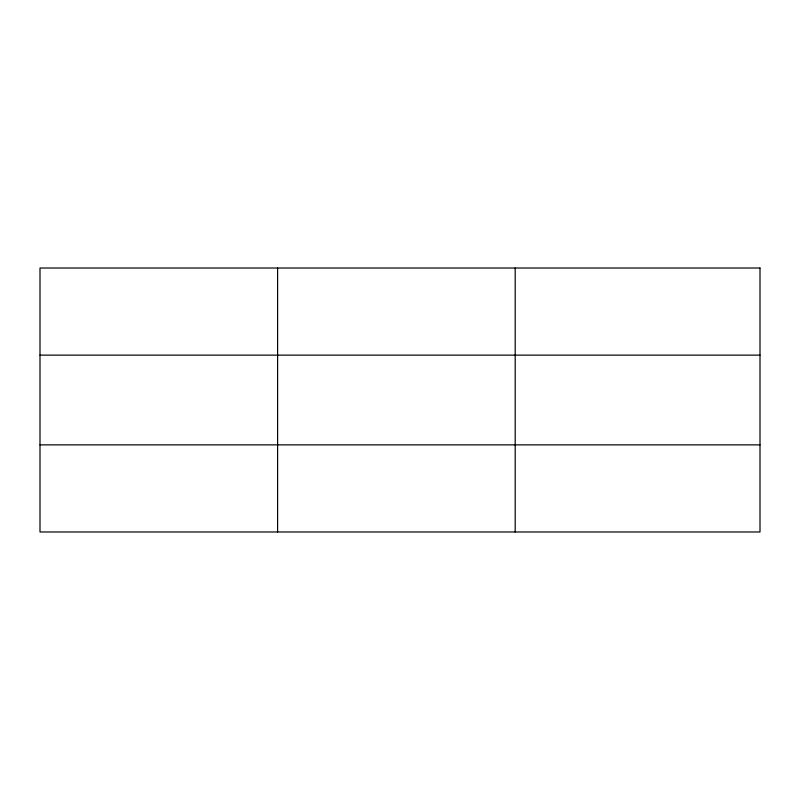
<?xml version="1.0" encoding="UTF-8"?>
<svg xmlns="http://www.w3.org/2000/svg" width="800" height="800" viewBox="0 0 800 800"><rect width="100%" height="100%" fill="white"/><g stroke="black" fill="none" stroke-linecap="round" stroke-linejoin="round"><path stroke-width="1.2" d="M277.6 268.02L277.6 531.98M515.2 268.02L515.2 531.98M40 355.13L760 355.13M40 444.87L760 444.87M760 268.02L760 531.98L40 531.98L40 268.02L760 268.02"/></g></svg>
